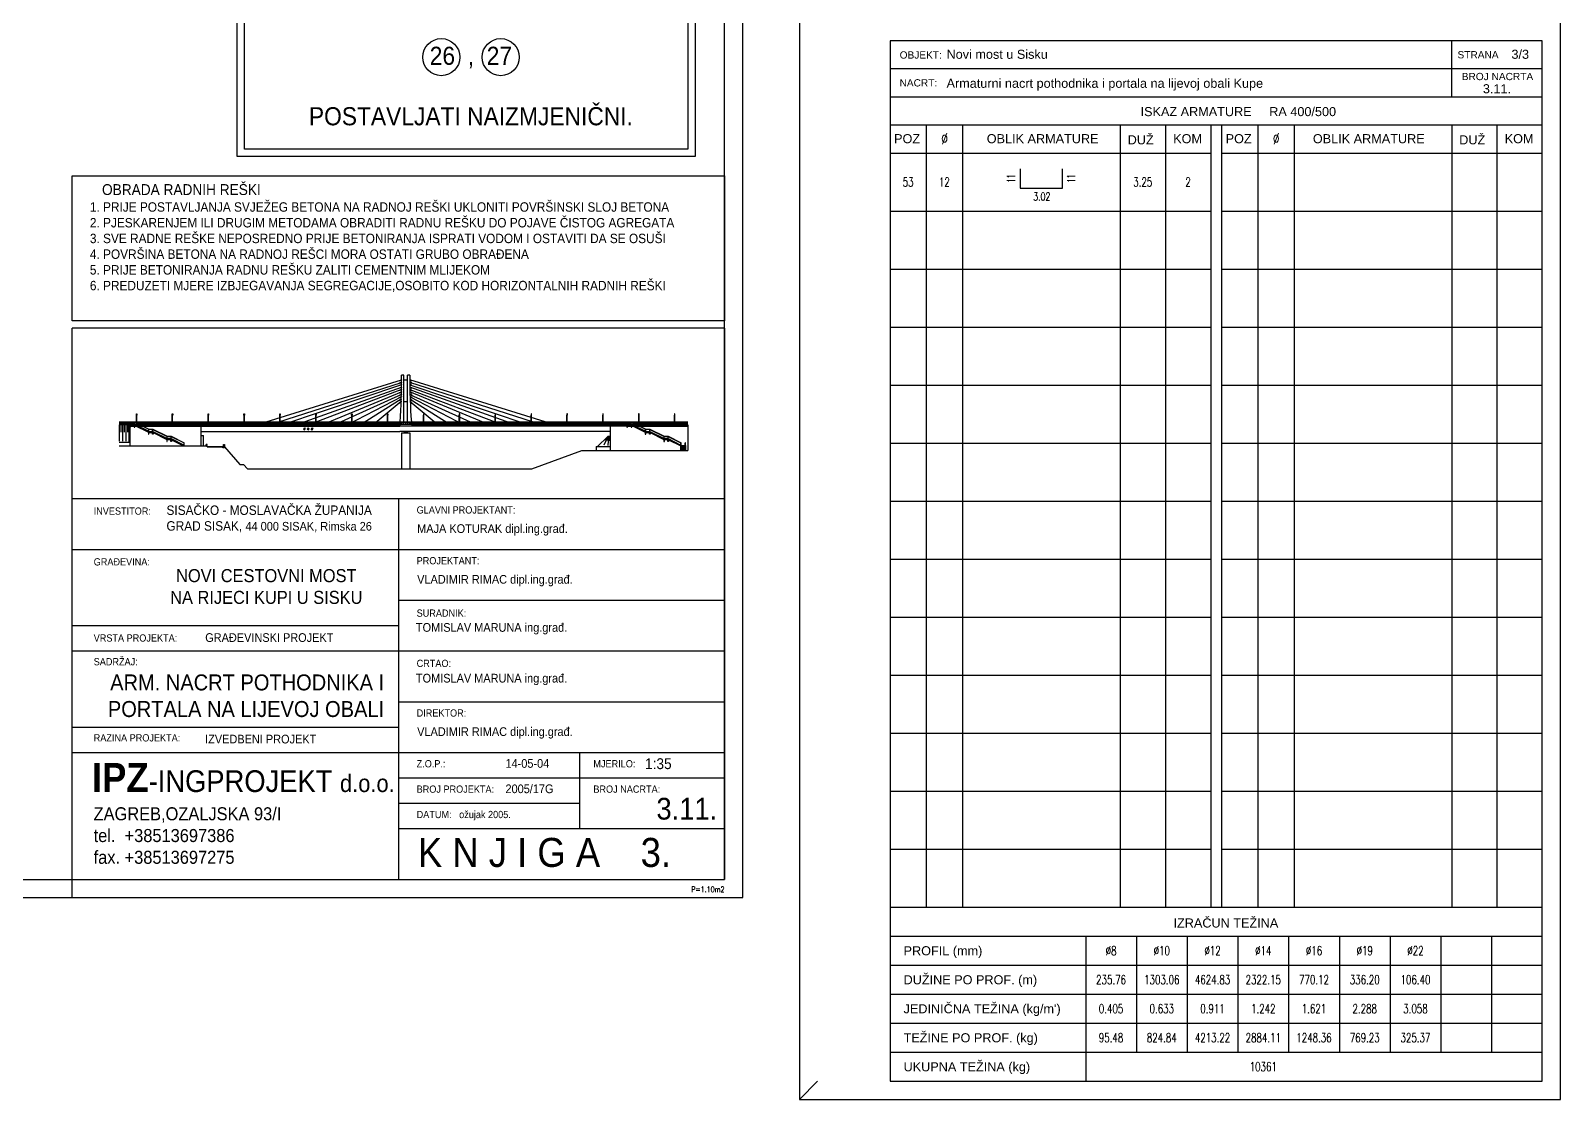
# Model space of a CAD drawing. Extents: x 14889 to 20301, y 1178 to 4297.
# Drawn here: x 18823 to 20301, y 1178 to 2210 of the extents above; entities that cross this region are included whole.
import ezdxf
from ezdxf.enums import TextEntityAlignment as Align

# ---------------------------------------------------------------- set-up
doc = ezdxf.new("R2010")
doc.units = 0
doc.header["$LTSCALE"] = 35
for name, color, linetype in [('ARM', 1, 'CONTINUOUS'), ('BETON', 7, 'CONTINUOUS'), ('BETON tan', 40, 'CONTINUOUS'), ('FILE', 8, 'CONTINUOUS'), ('KOLNIK', 5, 'CONTINUOUS'), ('KOTE', 4, 'CONTINUOUS'), ('Lezajevi', 8, 'CONTINUOUS'), ('POM', 9, 'CONTINUOUS'), ('SRAFURA', 8, 'CONTINUOUS'), ('TANKO', 8, 'CONTINUOUS'), ('TEKST', 7, 'CONTINUOUS')]:
    doc.layers.add(name, color=color, linetype=linetype)
doc.styles.add('KOTE', font='romans.shx', dxfattribs={"width": 0.7})
doc.styles.add('NASLOV', font='ARIAL.TTF')
doc.styles.get("Standard").update_dxf_attribs({"font": 'romans.shx', "width": 0.9})

# ---------------------------------------------------------------- blocks, each defined once
blk = doc.blocks.new('A$C10FF7760')
at = {"layer": 'POM'}
for p, q in [((-10, 110), (-10, 400)), ((-10, 400), (5, 400)), ((-10, 399), (5, 399)), ((-10, 398), (5, 398)), ((-10, 18), (-10, 105)), ((-10, 0), (-10, 15)), ((5, 110), (5, 400)), ((5, 18), (5, 105)), ((5, 0), (5, 15))]:
    blk.add_line(p, q, dxfattribs=at)
for points in [[(7, 400), (-12, 400), (-12, 460), (7, 460)], [(-10, 457), (5, 457), (5, 402), (-10, 402)]]:
    blk.add_lwpolyline(points, close=True, dxfattribs=at)
blk = doc.blocks.new('A$C164337F3')
at = {"layer": 'POM'}
for p, q in [((38, 0), (38, 87)), ((76, 0), (76, 87)), ((114, 0), (114, 87)), ((152, 0), (152, 87)), ((190, 0), (190, 87)), ((228, 0), (228, 87)), ((267, 0), (267, 87)), ((305, 0), (305, 87)), ((343, 0), (343, 87)), ((381, 0), (381, 87)), ((419, 0), (419, 87)), ((457, 0), (457, 87))]:
    blk.add_line(p, q, dxfattribs=at)
blk = doc.blocks.new('A$C49D84F91')
at = {"layer": 'POM'}
for p, q in [((-500, 0), (-500, 105)), ((-495, 0), (-495, 105)), ((-495, 18), (0, 18)), ((-495, 15), (0, 15))]:
    blk.add_line(p, q, dxfattribs=at)
at = {"layer": 'SRAFURA'}
blk.add_blockref('A$C164337F3', (-495, 18), dxfattribs=at)
blk = doc.blocks.new('A$C133E7977')
at = {"layer": 'POM'}
for p, q in [((0, 18), (495, 18)), ((0, 15), (495, 15)), ((495, 0), (495, 105)), ((500, 0), (500, 105))]:
    blk.add_line(p, q, dxfattribs=at)
at = {"layer": 'SRAFURA'}
blk.add_blockref('A$C164337F3', (0, 18), dxfattribs=at)
blk = doc.blocks.new('A$C72ED04D8')
at = {"layer": 'SRAFURA'}
for p in [(0, 0), (500, 0), (1000, 0)]:
    blk.add_blockref('A$C133E7977', p, dxfattribs=at)
blk = doc.blocks.new('A$C5AD1124D')
at = {"layer": 'POM'}
for p, q in [((-500, -105), (-500, 0)), ((-495, -105), (-495, 0)), ((-457, -87), (-457, 0)), ((-419, -87), (-419, 0)), ((-381, -87), (-381, 0)), ((-343, -87), (-343, 0)), ((-305, -87), (-305, 0)), ((-267, -87), (-267, 0)), ((-228, -87), (-228, 0)), ((-190, -87), (-190, 0)), ((-152, -87), (-152, 0)), ((-114, -87), (-114, 0)), ((-76, -87), (-76, 0)), ((-38, -87), (-38, 0)), ((-495, -87), (0, -87)), ((-495, -90), (0, -90))]:
    blk.add_line(p, q, dxfattribs=at)
blk = doc.blocks.new('A$C38323F23')
at = {"layer": 'Lezajevi'}
for p, q in [((-63, 43), (-69, 50)), ((-69, 50), (70, 50)), ((0, 20), (-65, 20)), ((-65, 20), (-65, 0)), ((-65, 0), (65, 0)), ((-58, 43), (-63, 43)), ((-58, 43), (-62, 43)), ((-58, 43), (-58, 39)), ((-58, 43), (58, 43)), ((-58, 39), (58, 39)), ((-58, 25), (-58, 20)), ((-58, 25), (58, 25)), ((-54, 25), (-54, 39)), ((65, 20), (0, 20)), ((54, 25), (54, 39)), ((58, 43), (58, 39)), ((58, 43), (63, 43)), ((58, 25), (58, 20)), ((59, 43), (63, 43)), ((63, 43), (70, 50)), ((65, 20), (65, 0))]:
    blk.add_line(p, q, dxfattribs=at)
blk = doc.blocks.new('A$C42A04A62')
at = {"layer": 'POM'}
h = blk.add_hatch(color=256, dxfattribs=at)
h.paths.add_polyline_path([(2931, -585), (2914, -594), (2912, -591), (2931, -582)])
h.paths.add_polyline_path([(2931, -563), (2914, -571), (2913, -568), (2931, -560)])
h.paths.add_polyline_path([(2932, -541), (2914, -549), (2913, -545), (2932, -538)])
h.paths.add_polyline_path([(2932, -519), (2914, -526), (2913, -523), (2932, -516)])
h.paths.add_polyline_path([(2932, -497), (2914, -504), (2913, -501), (2932, -494)])
h = blk.add_hatch(color=256, dxfattribs=at)
h.paths.add_polyline_path([(2933, -428), (2933, -431), (2914, -437), (2913, -434)])
h.paths.add_polyline_path([(2933, -475), (2914, -481), (2913, -478), (2933, -472)])
h.paths.add_polyline_path([(2933, -453), (2914, -459), (2913, -456), (2933, -450)])
h = blk.add_hatch(color=256, dxfattribs=at)
h.paths.add_polyline_path([(3009, -428), (3009, -431), (3027, -437), (3028, -434)])
h.paths.add_polyline_path([(3009, -475), (3027, -481), (3028, -478), (3009, -472)])
h.paths.add_polyline_path([(3009, -453), (3027, -459), (3028, -456), (3009, -450)])
h = blk.add_hatch(color=256, dxfattribs=at)
h.paths.add_polyline_path([(3011, -585), (3027, -594), (3029, -591), (3011, -582)])
h.paths.add_polyline_path([(3010, -563), (3027, -571), (3029, -568), (3010, -560)])
h.paths.add_polyline_path([(3010, -541), (3027, -549), (3029, -545), (3010, -538)])
h.paths.add_polyline_path([(3009, -519), (3027, -526), (3028, -523), (3009, -516)])
h.paths.add_polyline_path([(3009, -497), (3027, -504), (3028, -501), (3009, -494)])
h = blk.add_hatch(color=256, dxfattribs=at)
h.paths.add_polyline_path([(2929, -630), (2915, -641), (2913, -639), (2929, -625)])
h.paths.add_polyline_path([(2930, -607), (2914, -617), (2912, -615), (2930, -604)])
h = blk.add_hatch(color=256, dxfattribs=at)
h.paths.add_polyline_path([(3012, -630), (3026, -641), (3028, -639), (3012, -625)])
h.paths.add_polyline_path([(3011, -607), (3027, -617), (3029, -615), (3011, -604)])
for points in [[(2040, -871), (2040, -887), (2035, -879)], [(2109, -887), (2109, -871), (2114, -879)], [(1290, -1052), (1290, -1043), (1145, -1043), (1145, -1039), (1296, -1039), (1296, -1021), (1303, -1021), (1303, -1052)]]:
    blk.add_hatch(color=256, dxfattribs=at).paths.add_polyline_path(points)
h = blk.add_hatch(dxfattribs=at)
h.set_pattern_fill('DOTS', color=256, scale=13.728, style=0)
h.set_pattern_definition([(0, (698.3724, -4210.1642), (0.429, 0.858), [0, -0.858])])
h.paths.add_polyline_path([(2075, -887), (2080, -879), (2075, -871), (2069, -879)])
for p, q in [((2954, -385), (2932, -385)), ((2954, -837), (2954, -385)), ((2987, -837), (2987, -385)), ((3009, -385), (2987, -385)), ((1599, -840), (2933, -429)), ((1719, -840), (2933, -451)), ((2933, -473), (1839, -840)), ((1959, -840), (2932, -495)), ((2932, -517), (2079, -840)), ((2198, -840), (2932, -539)), ((2931, -561), (2317, -840)), ((2913, -434), (2933, -428)), ((2914, -437), (2913, -434)), ((2913, -456), (2933, -450)), ((2914, -459), (2913, -456)), ((2913, -478), (2933, -472)), ((2914, -481), (2913, -478)), ((2913, -501), (2932, -494)), ((2914, -504), (2913, -501)), ((2913, -523), (2932, -516)), ((2914, -526), (2913, -523)), ((2913, -545), (2932, -538)), ((2914, -549), (2913, -545)), ((2913, -568), (2931, -560)), ((2933, -431), (2914, -437)), ((2933, -453), (2914, -459)), ((2933, -475), (2914, -481)), ((2932, -497), (2914, -504)), ((2932, -519), (2914, -526)), ((2932, -541), (2914, -549)), ((2931, -560), (2931, -563)), ((2932, -494), (2932, -497)), ((2932, -516), (2932, -519)), ((2932, -538), (2932, -541)), ((2933, -428), (2933, -431)), ((2933, -450), (2933, -453)), ((2933, -472), (2933, -475)), ((2954, -429), (2987, -429)), ((2954, -429), (2987, -429)), ((3009, -428), (3009, -431)), ((3028, -434), (3009, -428)), ((4342, -840), (3009, -429)), ((3009, -431), (3027, -437)), ((3028, -456), (3009, -450)), ((3009, -450), (3009, -453)), ((4222, -840), (3009, -451)), ((3009, -453), (3027, -459)), ((3028, -478), (3009, -472)), ((3009, -472), (3009, -475)), ((3009, -473), (4102, -840)), ((3009, -475), (3027, -481)), ((3028, -501), (3009, -494)), ((3009, -494), (3009, -497)), ((3982, -840), (3009, -495)), ((3009, -497), (3027, -504)), ((3028, -523), (3009, -516)), ((3009, -516), (3009, -519)), ((3009, -517), (3863, -840)), ((3009, -519), (3027, -526)), ((3029, -545), (3010, -538)), ((3010, -538), (3010, -541)), ((3743, -840), (3010, -539)), ((3010, -541), (3027, -549)), ((3029, -568), (3010, -560)), ((3010, -560), (3010, -563)), ((3010, -561), (3624, -840)), ((3027, -437), (3028, -434)), ((3027, -459), (3028, -456)), ((3027, -481), (3028, -478)), ((3027, -504), (3028, -501)), ((3027, -526), (3028, -523)), ((3027, -549), (3029, -545)), ((2931, -583), (2436, -840)), ((2930, -605), (2554, -840)), ((2929, -627), (2672, -840)), ((2912, -591), (2931, -582)), ((2914, -594), (2912, -591)), ((2912, -615), (2930, -604)), ((2914, -617), (2912, -615)), ((2914, -571), (2913, -568)), ((2913, -639), (2929, -625)), ((2915, -641), (2913, -639)), ((2931, -563), (2914, -571)), ((2931, -585), (2914, -594)), ((2930, -607), (2914, -617)), ((2929, -630), (2915, -641)), ((2929, -625), (2929, -630)), ((2930, -604), (2930, -607)), ((2931, -582), (2931, -585)), ((2954, -627), (2987, -627)), ((3010, -563), (3027, -571)), ((3029, -591), (3011, -582)), ((3011, -582), (3011, -585)), ((3011, -583), (3505, -840)), ((3011, -585), (3027, -594)), ((3011, -604), (3011, -607)), ((3029, -615), (3011, -604)), ((3011, -605), (3387, -840)), ((3011, -607), (3027, -617)), ((3028, -639), (3012, -625)), ((3012, -625), (3012, -630)), ((3012, -627), (3269, -840)), ((3012, -630), (3026, -641)), ((3026, -641), (3028, -639)), ((3027, -571), (3029, -568)), ((3027, -594), (3029, -591)), ((3027, -617), (3029, -615)), ((335, -815), (437, -815)), ((335, -816), (437, -816)), ((335, -836), (437, -836)), ((335, -836), (437, -836)), ((434, -840), (335, -840)), ((335, -840), (335, -990)), ((342, -836), (342, -816)), ((350, -836), (350, -816)), ((351, -840), (351, -909)), ((359, -836), (359, -816)), ((366, -840), (366, -990)), ((368, -836), (368, -816)), ((376, -836), (376, -816)), ((382, -840), (382, -909)), ((385, -836), (385, -816)), ((394, -836), (394, -816)), ((397, -840), (397, -990)), ((403, -836), (403, -816)), ((411, -836), (411, -816)), ((412, -840), (412, -909)), ((420, -836), (420, -816)), ((425, -840), (425, -1001)), ((425, -844), (434, -844)), ((429, -836), (429, -816)), ((434, -840), (481, -840)), ((434, -840), (434, -862)), ((437, -815), (475, -815)), ((437, -840), (437, -815)), ((439, -816), (474, -816)), ((439, -840), (439, -816)), ((439, -836), (474, -836)), ((439, -836), (474, -836)), ((447, -836), (447, -816)), ((456, -836), (456, -816)), ((465, -836), (465, -816)), ((474, -840), (474, -816)), ((475, -815), (608, -881)), ((475, -815), (1125, -815)), ((475, -840), (475, -817)), ((475, -817), (607, -882)), ((475, -836), (513, -836)), ((475, -836), (607, -901)), ((475, -837), (607, -902)), ((476, -836), (514, -836)), ((477, -816), (1125, -816)), ((478, -840), (478, -843)), ((478, -843), (485, -843)), ((482, -840), (521, -840)), ((485, -843), (485, -846)), ((486, -821), (486, -816)), ((495, -825), (495, -816)), ((503, -829), (503, -816)), ((512, -834), (512, -816)), ((513, -834), (513, -816)), ((516, -836), (622, -836)), ((517, -836), (622, -836)), ((521, -836), (521, -816)), ((524, -840), (1304, -840)), ((529, -836), (529, -816)), ((538, -836), (538, -816)), ((546, -836), (546, -816)), ((555, -836), (555, -816)), ((563, -836), (563, -816)), ((571, -836), (571, -816)), ((580, -836), (580, -816)), ((588, -836), (588, -816)), ((596, -836), (596, -816)), ((605, -836), (605, -816)), ((613, -836), (613, -816)), ((843, -815), (5567, -815)), ((845, -816), (5045, -816)), ((952, -840), (952, -816)), ((953, -840), (953, -816)), ((953, -836), (1062, -836)), ((953, -836), (1062, -836)), ((961, -836), (961, -816)), ((969, -836), (969, -816)), ((978, -836), (978, -816)), ((986, -836), (986, -816)), ((995, -836), (995, -816)), ((1003, -836), (1003, -816)), ((1011, -836), (1011, -816)), ((1020, -836), (1020, -816)), ((1028, -836), (1028, -816)), ((1036, -836), (1036, -816)), ((1045, -836), (1045, -816)), ((1053, -836), (1053, -816)), ((1062, -840), (1062, -816)), ((1063, -840), (1063, -816)), ((1063, -836), (1172, -836)), ((1063, -836), (1172, -836)), ((1172, -840), (1172, -816)), ((1173, -840), (1173, -816)), ((1173, -836), (1282, -836)), ((1173, -836), (1282, -836)), ((1282, -840), (1282, -816)), ((1283, -840), (1283, -816)), ((1283, -836), (1392, -836)), ((1283, -836), (1392, -836)), ((1304, -840), (2916, -840)), ((1392, -840), (1392, -816)), ((1393, -840), (1393, -816)), ((2823, -836), (2918, -836)), ((2823, -836), (2918, -836)), ((2831, -836), (2831, -816)), ((2839, -836), (2839, -816)), ((2848, -836), (2848, -816)), ((2856, -836), (2856, -816)), ((2865, -836), (2865, -816)), ((2873, -836), (2873, -816)), ((2881, -836), (2881, -816)), ((2890, -836), (2890, -816)), ((2898, -836), (2898, -816)), ((2906, -836), (2906, -816)), ((2915, -836), (2915, -816)), ((3026, -837), (2916, -837)), ((2916, -837), (2916, -855)), ((2918, -837), (2918, -816)), ((2919, -837), (2919, -816)), ((2919, -836), (3022, -836)), ((2919, -836), (3022, -836)), ((2921, -836), (2921, -816)), ((2927, -836), (2927, -816)), ((2938, -836), (2938, -816)), ((2971, -836), (2971, -816)), ((3003, -836), (3003, -816)), ((3014, -836), (3014, -816)), ((3020, -836), (3020, -816)), ((3022, -837), (3022, -816)), ((3024, -837), (3024, -816)), ((3024, -836), (3138, -836)), ((3024, -836), (3138, -836)), ((3026, -837), (3026, -855)), ((3026, -840), (5006, -840)), ((3029, -836), (3029, -816)), ((3037, -836), (3037, -816)), ((3046, -836), (3046, -816)), ((3054, -836), (3054, -816)), ((3063, -836), (3063, -816)), ((3071, -836), (3071, -816)), ((3079, -836), (3079, -816)), ((3088, -836), (3088, -816)), ((3096, -836), (3096, -816)), ((3104, -836), (3104, -816)), ((3113, -836), (3113, -816)), ((3121, -836), (3121, -816)), ((3130, -836), (3130, -816)), ((5006, -840), (5006, -862)), ((5050, -840), (5006, -840)), ((5008, -840), (5008, -816)), ((5009, -840), (5009, -816)), ((5009, -816), (5045, -816)), ((5009, -836), (5045, -836)), ((5009, -836), (5045, -836)), ((5019, -836), (5019, -816)), ((5027, -836), (5027, -816)), ((5036, -836), (5036, -816)), ((5045, -840), (5045, -816)), ((5046, -815), (5180, -881)), ((5046, -817), (5178, -882)), ((5046, -840), (5046, -817)), ((5046, -836), (5178, -901)), ((5046, -836), (5085, -836)), ((5046, -837), (5178, -902)), ((5047, -836), (5086, -836)), ((5049, -816), (5567, -816)), ((5050, -840), (5050, -843)), ((5050, -840), (5053, -840)), ((5050, -843), (5056, -843)), ((5054, -840), (5093, -840)), ((5055, -820), (5055, -816)), ((5056, -843), (5056, -846)), ((5063, -824), (5063, -816)), ((5072, -828), (5072, -816)), ((5080, -832), (5080, -816)), ((5087, -836), (5155, -836)), ((5088, -836), (5088, -816)), ((5089, -836), (5155, -836)), ((5095, -840), (5567, -840)), ((5097, -836), (5097, -816)), ((5105, -836), (5105, -816)), ((5113, -836), (5113, -816)), ((5122, -836), (5122, -816)), ((5130, -836), (5130, -816)), ((5139, -836), (5139, -816)), ((5147, -836), (5147, -816)), ((5155, -840), (5155, -816)), ((5156, -840), (5156, -816)), ((5156, -836), (5265, -836)), ((5156, -836), (5265, -836)), ((5265, -840), (5265, -816)), ((5266, -840), (5266, -816)), ((5266, -836), (5375, -836)), ((5266, -836), (5375, -836)), ((5375, -840), (5375, -816)), ((5376, -840), (5376, -816)), ((5376, -836), (5485, -836)), ((5376, -836), (5485, -836)), ((5485, -840), (5485, -816)), ((5486, -840), (5486, -816)), ((5486, -836), (5567, -836)), ((5486, -836), (5567, -836)), ((5495, -836), (5495, -816)), ((5503, -836), (5503, -816)), ((5512, -836), (5512, -816)), ((5520, -836), (5520, -816)), ((5528, -836), (5528, -816)), ((5537, -836), (5537, -816)), ((5545, -836), (5545, -816)), ((5553, -836), (5553, -816)), ((5562, -836), (5562, -816)), ((5567, -840), (5567, -1076)), ((425, -848), (434, -848)), ((425, -853), (434, -853)), ((425, -857), (434, -857)), ((425, -861), (434, -861)), ((425, -866), (434, -866)), ((425, -870), (434, -870)), ((425, -874), (434, -874)), ((425, -879), (434, -879)), ((425, -883), (434, -883)), ((425, -888), (434, -888)), ((425, -892), (434, -892)), ((425, -896), (434, -896)), ((425, -901), (434, -901)), ((425, -905), (434, -905)), ((425, -909), (434, -909)), ((425, -914), (434, -914)), ((425, -918), (434, -918)), ((425, -922), (434, -922)), ((425, -927), (434, -927)), ((425, -931), (434, -931)), ((425, -936), (434, -936)), ((425, -940), (434, -940)), ((425, -944), (434, -944)), ((425, -949), (434, -949)), ((425, -953), (434, -953)), ((425, -957), (434, -957)), ((425, -962), (434, -962)), ((425, -966), (434, -966)), ((425, -970), (434, -970)), ((425, -975), (434, -975)), ((425, -979), (434, -979)), ((425, -984), (434, -984)), ((434, -862), (440, -862)), ((434, -862), (434, -1034)), ((440, -845), (473, -845)), ((440, -862), (440, -845)), ((440, -853), (473, -853)), ((473, -845), (473, -862)), ((473, -862), (478, -862)), ((478, -862), (478, -847)), ((478, -847), (604, -910)), ((478, -853), (489, -853)), ((485, -846), (491, -846)), ((491, -846), (491, -849)), ((491, -849), (498, -849)), ((498, -849), (498, -853)), ((498, -853), (505, -853)), ((505, -853), (505, -856)), ((505, -853), (508, -853)), ((505, -856), (511, -856)), ((509, -853), (548, -853)), ((511, -856), (511, -859)), ((511, -859), (518, -859)), ((518, -859), (518, -863)), ((518, -863), (524, -863)), ((524, -863), (524, -866)), ((524, -866), (531, -866)), ((531, -866), (531, -869)), ((531, -869), (538, -869)), ((538, -869), (538, -873)), ((538, -873), (544, -873)), ((544, -873), (544, -876)), ((544, -876), (551, -876)), ((550, -853), (2916, -853)), ((551, -876), (551, -879)), ((551, -879), (557, -879)), ((557, -879), (557, -882)), ((557, -882), (564, -882)), ((564, -882), (564, -886)), ((564, -886), (571, -886)), ((571, -886), (571, -889)), ((571, -889), (577, -889)), ((577, -889), (577, -892)), ((577, -892), (584, -892)), ((584, -892), (584, -896)), ((584, -896), (590, -896)), ((590, -896), (590, -899)), ((590, -899), (597, -899)), ((597, -899), (597, -902)), ((597, -902), (604, -902)), ((604, -902), (604, -906)), ((604, -906), (648, -906)), ((604, -910), (604, -928)), ((604, -928), (609, -928)), ((607, -906), (607, -882)), ((608, -881), (644, -881)), ((608, -882), (643, -882)), ((608, -906), (608, -882)), ((608, -902), (643, -902)), ((608, -902), (643, -902)), ((609, -911), (642, -911)), ((609, -928), (609, -911)), ((642, -928), (642, -911)), ((648, -928), (642, -928)), ((643, -906), (643, -882)), ((644, -881), (777, -947)), ((644, -906), (644, -883)), ((644, -883), (776, -948)), ((644, -902), (776, -967)), ((644, -903), (776, -968)), ((648, -906), (648, -909)), ((648, -909), (654, -909)), ((648, -913), (648, -928)), ((648, -913), (773, -976)), ((654, -909), (654, -912)), ((654, -912), (661, -912)), ((661, -912), (661, -915)), ((661, -915), (667, -915)), ((667, -915), (667, -919)), ((667, -919), (674, -919)), ((674, -919), (674, -922)), ((674, -922), (681, -922)), ((681, -922), (681, -925)), ((681, -925), (687, -925)), ((687, -925), (687, -929)), ((687, -929), (694, -929)), ((694, -929), (694, -932)), ((694, -932), (700, -932)), ((700, -932), (700, -935)), ((700, -935), (707, -935)), ((707, -935), (707, -939)), ((707, -939), (714, -939)), ((714, -939), (714, -942)), ((714, -942), (720, -942)), ((720, -942), (720, -945)), ((720, -945), (727, -945)), ((727, -945), (727, -948)), ((727, -948), (733, -948)), ((733, -948), (733, -952)), ((733, -952), (740, -952)), ((740, -952), (740, -955)), ((740, -955), (747, -955)), ((747, -955), (747, -958)), ((747, -958), (753, -958)), ((753, -958), (753, -962)), ((753, -962), (760, -962)), ((760, -962), (760, -965)), ((760, -965), (766, -965)), ((766, -965), (766, -968)), ((766, -968), (773, -968)), ((773, -968), (773, -972)), ((773, -972), (817, -972)), ((773, -976), (773, -994)), ((776, -972), (776, -948)), ((777, -947), (814, -947)), ((777, -972), (777, -948)), ((777, -948), (813, -948)), ((777, -968), (813, -968)), ((777, -968), (813, -968)), ((778, -994), (778, -977)), ((778, -977), (811, -977)), ((811, -994), (811, -977)), ((813, -972), (813, -948)), ((814, -947), (934, -1007)), ((814, -972), (814, -949)), ((814, -949), (932, -1008)), ((814, -968), (932, -1027)), ((814, -969), (932, -1028)), ((817, -972), (817, -975)), ((817, -975), (824, -975)), ((817, -979), (817, -994)), ((817, -979), (927, -1034)), ((824, -975), (824, -978)), ((824, -978), (830, -978)), ((830, -978), (830, -981)), ((830, -981), (837, -981)), ((837, -981), (837, -985)), ((837, -985), (843, -985)), ((843, -985), (843, -988)), ((1090, -1034), (1090, -853)), ((1090, -904), (2916, -904)), ((1090, -938), (1112, -938)), ((1112, -1034), (1112, -938)), ((2040, -869), (2033, -879)), ((2040, -889), (2033, -879)), ((2040, -871), (2035, -879)), ((2040, -887), (2035, -879)), ((2040, -869), (2047, -879)), ((2040, -871), (2040, -887)), ((2040, -871), (2046, -879)), ((2040, -887), (2046, -879)), ((2040, -889), (2047, -879)), ((2075, -869), (2067, -879)), ((2075, -889), (2067, -879)), ((2075, -871), (2069, -879)), ((2075, -887), (2069, -879)), ((2075, -869), (2082, -879)), ((2075, -871), (2080, -879)), ((2075, -889), (2082, -879)), ((2075, -887), (2080, -879)), ((2109, -869), (2102, -879)), ((2109, -889), (2102, -879)), ((2109, -871), (2103, -879)), ((2109, -887), (2103, -879)), ((2109, -869), (2116, -879)), ((2109, -887), (2109, -871)), ((2109, -871), (2114, -879)), ((2109, -887), (2114, -879)), ((2109, -889), (2116, -879)), ((3026, -855), (2916, -855)), ((4852, -904), (2916, -904)), ((2931, -915), (2931, -1247)), ((2931, -915), (3010, -915)), ((3010, -915), (3010, -1247)), ((5006, -853), (3026, -853)), ((4830, -948), (4736, -1042)), ((4830, -948), (4793, -1028)), ((4830, -948), (4804, -982)), ((4832, -948), (4823, -986)), ((4852, -948), (4830, -948)), ((4836, -948), (4830, -1030)), ((4845, -948), (4844, -987)), ((4852, -853), (4852, -1076)), ((5006, -862), (5011, -862)), ((5011, -845), (5044, -845)), ((5011, -862), (5011, -845)), ((5011, -853), (5044, -853)), ((5044, -845), (5044, -862)), ((5044, -862), (5050, -862)), ((5050, -847), (5175, -910)), ((5050, -862), (5050, -847)), ((5050, -853), (5061, -853)), ((5056, -846), (5063, -846)), ((5063, -846), (5063, -849)), ((5063, -849), (5070, -849)), ((5070, -849), (5070, -853)), ((5070, -853), (5076, -853)), ((5076, -853), (5076, -856)), ((5076, -853), (5079, -853)), ((5076, -856), (5083, -856)), ((5080, -853), (5119, -853)), ((5083, -856), (5083, -859)), ((5083, -859), (5089, -859)), ((5089, -859), (5089, -863)), ((5089, -863), (5096, -863)), ((5096, -863), (5096, -866)), ((5096, -866), (5103, -866)), ((5103, -866), (5103, -869)), ((5103, -869), (5109, -869)), ((5109, -869), (5109, -873)), ((5109, -873), (5116, -873)), ((5116, -873), (5116, -876)), ((5116, -876), (5122, -876)), ((5122, -853), (5567, -853)), ((5122, -876), (5122, -879)), ((5122, -879), (5129, -879)), ((5129, -879), (5129, -882)), ((5129, -882), (5136, -882)), ((5136, -882), (5136, -886)), ((5136, -886), (5142, -886)), ((5142, -886), (5142, -889)), ((5142, -889), (5149, -889)), ((5149, -889), (5149, -892)), ((5149, -892), (5155, -892)), ((5155, -892), (5155, -896)), ((5155, -896), (5162, -896)), ((5162, -896), (5162, -899)), ((5162, -899), (5169, -899)), ((5169, -899), (5169, -902)), ((5169, -902), (5175, -902)), ((5175, -902), (5175, -906)), ((5175, -906), (5219, -906)), ((5175, -910), (5175, -928)), ((5175, -928), (5181, -928)), ((5178, -906), (5178, -882)), ((5180, -881), (5216, -881)), ((5180, -882), (5215, -882)), ((5180, -906), (5180, -882)), ((5180, -902), (5215, -902)), ((5180, -902), (5215, -902)), ((5181, -911), (5214, -911)), ((5181, -928), (5181, -911)), ((5214, -928), (5214, -911)), ((5219, -928), (5214, -928)), ((5215, -906), (5215, -882)), ((5216, -881), (5349, -947)), ((5216, -883), (5348, -948)), ((5216, -906), (5216, -883)), ((5216, -902), (5348, -967)), ((5216, -903), (5348, -968)), ((5219, -906), (5219, -909)), ((5219, -909), (5226, -909)), ((5219, -913), (5219, -928)), ((5219, -913), (5345, -976)), ((5226, -909), (5226, -912)), ((5226, -912), (5232, -912)), ((5232, -912), (5232, -915)), ((5232, -915), (5239, -915)), ((5239, -915), (5239, -919)), ((5239, -919), (5246, -919)), ((5246, -919), (5246, -922)), ((5246, -922), (5252, -922)), ((5252, -922), (5252, -925)), ((5252, -925), (5259, -925)), ((5259, -925), (5259, -929)), ((5259, -929), (5265, -929)), ((5265, -929), (5265, -932)), ((5265, -932), (5272, -932)), ((5272, -932), (5272, -935)), ((5272, -935), (5279, -935)), ((5279, -935), (5279, -939)), ((5279, -939), (5285, -939)), ((5285, -939), (5285, -942)), ((5285, -942), (5292, -942)), ((5292, -942), (5292, -945)), ((5292, -945), (5298, -945)), ((5298, -945), (5298, -948)), ((5298, -948), (5305, -948)), ((5305, -948), (5305, -952)), ((5305, -952), (5312, -952)), ((5312, -952), (5312, -955)), ((5312, -955), (5318, -955)), ((5318, -955), (5318, -958)), ((5318, -958), (5325, -958)), ((5325, -958), (5325, -962)), ((5325, -962), (5331, -962)), ((5331, -962), (5331, -965)), ((5331, -965), (5338, -965)), ((5338, -965), (5338, -968)), ((5338, -968), (5345, -968)), ((5345, -968), (5345, -972)), ((5345, -972), (5389, -972)), ((5345, -976), (5345, -994)), ((5348, -972), (5348, -948)), ((5349, -947), (5385, -947)), ((5349, -972), (5349, -948)), ((5349, -948), (5384, -948)), ((5349, -968), (5384, -968)), ((5349, -968), (5384, -968)), ((5350, -994), (5350, -977)), ((5350, -977), (5383, -977)), ((5383, -994), (5383, -977)), ((5384, -972), (5384, -948)), ((5385, -947), (5504, -1007)), ((5385, -972), (5385, -949)), ((5385, -949), (5503, -1007)), ((5385, -968), (5503, -1027)), ((5385, -969), (5503, -1027)), ((5389, -972), (5389, -975)), ((5389, -975), (5395, -975)), ((5389, -979), (5389, -994)), ((5389, -979), (5501, -1035)), ((5395, -975), (5395, -978)), ((5395, -978), (5402, -978)), ((5402, -978), (5402, -981)), ((5402, -981), (5408, -981)), ((5408, -981), (5408, -985)), ((5408, -985), (5415, -985)), ((5415, -985), (5415, -988)), ((335, -1001), (434, -1001)), ((335, -1034), (936, -1034)), ((425, -988), (434, -988)), ((425, -992), (434, -992)), ((425, -997), (434, -997)), ((773, -994), (778, -994)), ((817, -994), (811, -994)), ((843, -988), (850, -988)), ((850, -988), (850, -991)), ((850, -991), (857, -991)), ((857, -991), (857, -995)), ((857, -995), (863, -995)), ((863, -995), (863, -998)), ((863, -998), (870, -998)), ((870, -998), (870, -1001)), ((870, -1001), (876, -1001)), ((876, -1001), (876, -1005)), ((876, -1005), (883, -1005)), ((883, -1005), (883, -1008)), ((883, -1008), (890, -1008)), ((890, -1008), (890, -1011)), ((890, -1011), (896, -1011)), ((896, -1011), (896, -1014)), ((896, -1014), (903, -1014)), ((903, -1014), (903, -1018)), ((903, -1018), (909, -1018)), ((909, -1018), (909, -1021)), ((909, -1021), (916, -1021)), ((916, -1021), (916, -1024)), ((916, -1024), (923, -1024)), ((923, -1024), (923, -1028)), ((923, -1028), (929, -1028)), ((929, -1028), (929, -1031)), ((929, -1031), (936, -1031)), ((932, -1031), (932, -1008)), ((934, -1031), (934, -1007)), ((936, -1031), (936, -1034)), ((936, -1034), (1145, -1034)), ((1144, -1022), (1134, -1022)), ((1144, -1022), (1134, -1022)), ((1134, -1022), (1134, -1025)), ((1134, -1022), (1134, -1022)), ((1134, -1022), (1134, -1022)), ((1134, -1025), (1134, -1022)), ((1142, -1025), (1134, -1025)), ((1134, -1025), (1134, -1025)), ((1134, -1025), (1134, -1026)), ((1143, -1026), (1134, -1026)), ((1134, -1034), (1134, -1026)), ((1134, -1034), (1134, -1034)), ((1137, -1034), (1134, -1034)), ((1137, -1022), (1137, -1025)), ((1137, -1034), (1137, -1026)), ((1137, -1034), (1137, -1034)), ((1142, -1025), (1142, -1022)), ((1142, -1022), (1142, -1022)), ((1142, -1025), (1143, -1026)), ((1142, -1025), (1142, -1025)), ((1143, -1020), (1143, -1020)), ((1143, -1027), (1143, -1027)), ((1144, -1022), (1144, -1022)), ((1145, -1039), (1145, -1034)), ((1145, -1043), (1145, -1039)), ((1145, -1039), (1296, -1039)), ((1145, -1043), (1290, -1043)), ((1290, -1052), (1290, -1043)), ((1303, -1052), (1290, -1052)), ((1296, -1039), (1296, -1021)), ((1296, -1021), (1303, -1021)), ((1303, -1021), (1303, -1052)), ((1303, -1045), (1445, -1206)), ((4132, -1247), (4591, -1076)), ((4591, -1076), (5567, -1076)), ((4722, -1042), (4722, -1076)), ((4722, -1042), (4852, -1042)), ((5345, -994), (5350, -994)), ((5389, -994), (5383, -994)), ((5415, -988), (5422, -988)), ((5422, -988), (5422, -991)), ((5422, -991), (5428, -991)), ((5428, -991), (5428, -995)), ((5428, -995), (5435, -995)), ((5435, -995), (5435, -998)), ((5435, -998), (5441, -998)), ((5441, -998), (5441, -1001)), ((5441, -1001), (5448, -1001)), ((5448, -1001), (5448, -1005)), ((5448, -1005), (5455, -1005)), ((5455, -1005), (5455, -1008)), ((5455, -1008), (5461, -1008)), ((5461, -1008), (5461, -1011)), ((5461, -1011), (5468, -1011)), ((5468, -1011), (5468, -1014)), ((5468, -1014), (5474, -1014)), ((5474, -1014), (5474, -1018)), ((5474, -1018), (5481, -1018)), ((5481, -1018), (5481, -1021)), ((5481, -1021), (5488, -1021)), ((5488, -1021), (5488, -1024)), ((5488, -1024), (5494, -1024)), ((5494, -1024), (5494, -1028)), ((5494, -1028), (5501, -1028)), ((5501, -1028), (5501, -1035)), ((5501, -1031), (5503, -1031)), ((5501, -1034), (5503, -1034)), ((5501, -1035), (5501, -1076)), ((5501, -1037), (5503, -1037)), ((5501, -1041), (5503, -1041)), ((5501, -1044), (5503, -1044)), ((5501, -1047), (5503, -1047)), ((5501, -1050), (5503, -1050)), ((5501, -1054), (5503, -1054)), ((5501, -1057), (5503, -1057)), ((5501, -1060), (5503, -1060)), ((5501, -1063), (5503, -1063)), ((5501, -1066), (5503, -1066)), ((5501, -1070), (5503, -1070)), ((5501, -1073), (5503, -1073)), ((5503, -1031), (5503, -1007)), ((5503, -1007), (5504, -1007)), ((5503, -1076), (5503, -1031)), ((5504, -1052), (5503, -1052)), ((5504, -1076), (5504, -1007)), ((5504, -1031), (5541, -1031)), ((5504, -1034), (5541, -1034)), ((5504, -1037), (5541, -1037)), ((5504, -1041), (5541, -1041)), ((5504, -1044), (5541, -1044)), ((5504, -1047), (5541, -1047)), ((5504, -1050), (5541, -1050)), ((5504, -1054), (5541, -1054)), ((5504, -1057), (5541, -1057)), ((5504, -1060), (5541, -1060)), ((5504, -1063), (5541, -1063)), ((5504, -1066), (5541, -1066)), ((5504, -1070), (5541, -1070)), ((5504, -1073), (5541, -1073)), ((5543, -1007), (5541, -1007)), ((5541, -1076), (5541, -1008)), ((5543, -1052), (5541, -1052)), ((5543, -1076), (5543, -1007)), ((5543, -1031), (5545, -1031)), ((5543, -1034), (5545, -1034)), ((5543, -1037), (5545, -1037)), ((5543, -1041), (5545, -1041)), ((5543, -1044), (5545, -1044)), ((5543, -1047), (5545, -1047)), ((5543, -1050), (5545, -1050)), ((5543, -1054), (5545, -1054)), ((5543, -1057), (5545, -1057)), ((5543, -1060), (5545, -1060)), ((5543, -1063), (5545, -1063)), ((5543, -1066), (5545, -1066)), ((5543, -1070), (5545, -1070)), ((5543, -1073), (5545, -1073)), ((5545, -1031), (5545, -1076)), ((1445, -1206), (1478, -1206)), ((1478, -1206), (1516, -1247)), ((1516, -1247), (4132, -1247))]:
    blk.add_line(p, q, dxfattribs=at)
for centre, start, end in [((-1687, -452), 355.4866, 0.8225), ((7629, -452), 179.1775, 184.5134), ((-1687, -452), 355.2348, 355.4084), ((-1687, -452), 355.2112, 355.2266), ((7629, -452), 184.5916, 184.7652), ((7629, -452), 184.7735, 184.7888)]:
    blk.add_arc(centre, 4620, start, end, dxfattribs=at)
for points in [[(1143, -1020), (1145, -1022), (1142, -1024), (1144, -1025), (1143, -1027)], [(1143, -1020), (1145, -1022), (1143, -1024), (1144, -1025), (1143, -1027)]]:
    blk.add_spline(points, degree=3, dxfattribs=at)
at = {"layer": 'POM', "yscale": 0.2200000000011642, "zscale": 0.22}
for name, p, xscale in [('A$C10FF7760', (496, -840), 0.2199999999975262), ('A$C5AD1124D', (732, -816), 0.2199999999975262), ('A$C5AD1124D', (842, -816), 0.2199999999975262), ('A$C10FF7760', (826, -840), 0.2199999999975262), ('A$C5AD1124D', (952, -816), 0.2199999999975262), ('A$C164337F3', (1063, -836), 0.2199999999975262), ('A$C10FF7760', (1156, -840), 0.2199999999975262), ('A$C164337F3', (1173, -836), 0.2199999999975262), ('A$C164337F3', (1283, -836), 0.2199999999975262), ('A$C133E7977', (1393, -840), 0.2199999999975262), ('A$C10FF7760', (1486, -840), 0.2199999999975262), ('A$C133E7977', (1503, -840), 0.2199999999975262), ('A$C133E7977', (1613, -840), 0.2199999999975262), ('A$C72ED04D8', (1723, -840), 0.2199999999975262), ('A$C10FF7760', (1816, -840), 0.2199999999975262), ('A$C72ED04D8', (2053, -840), 0.2199999999975262), ('A$C10FF7760', (2146, -840), 0.2199999999975262), ('A$C72ED04D8', (2383, -840), 0.2199999999975262), ('A$C10FF7760', (2476, -840), 0.2199999999975262), ('A$C133E7977', (2713, -840), 0.2199999999975262), ('A$C10FF7760', (2806, -840), 0.2199999999975262), ('A$C10FF7760', (3135, -840), -0.2199999999975262), ('A$C49D84F91', (3248, -840), 0.2199999999975262), ('A$C49D84F91', (3358, -840), 0.2199999999975262), ('A$C49D84F91', (3468, -840), 0.2199999999975262), ('A$C10FF7760', (3465, -840), -0.2199999999975262), ('A$C49D84F91', (3578, -840), 0.2199999999975262), ('A$C49D84F91', (3688, -840), 0.2199999999975262), ('A$C49D84F91', (3798, -840), 0.2199999999975262), ('A$C10FF7760', (3795, -840), -0.2199999999975262), ('A$C49D84F91', (3908, -840), 0.2199999999975262), ('A$C49D84F91', (4018, -840), 0.2199999999975262), ('A$C49D84F91', (4128, -840), 0.2199999999975262), ('A$C10FF7760', (4125, -840), -0.2199999999975262), ('A$C49D84F91', (4238, -840), 0.2199999999975262), ('A$C49D84F91', (4348, -840), 0.2199999999975262), ('A$C49D84F91', (4458, -840), 0.2199999999975262), ('A$C10FF7760', (4455, -840), -0.2199999999975262), ('A$C49D84F91', (4568, -840), 0.2199999999975262), ('A$C49D84F91', (4678, -840), 0.2199999999975262), ('A$C49D84F91', (4788, -840), 0.2199999999975262), ('A$C10FF7760', (4785, -840), -0.2199999999975262), ('A$C49D84F91', (4898, -840), 0.2199999999975262), ('A$C49D84F91', (5008, -840), 0.2199999999975262), ('A$C10FF7760', (5115, -840), -0.2199999999975262), ('A$C164337F3', (5156, -836), 0.2199999999975262), ('A$C164337F3', (5266, -836), 0.2199999999975262), ('A$C164337F3', (5376, -836), 0.2199999999975262), ('A$C10FF7760', (5445, -840), -0.2199999999975262), ('A$C38323F23', (2971, -915), 0.2199999999975262)]:
    blk.add_blockref(name, p, dxfattribs=dict(at, xscale=xscale))
blk = doc.blocks.new('as3')
at = {"layer": 'ARM'}
blk.add_lwpolyline([(3.588, -0.432), (3.588, -0.972), (4.762, -0.972), (4.762, -0.432)], dxfattribs=at)
at = {"layer": 'KOTE', "style": 'KOTE', "width": 0.7}
for tag, height, p in [('POZ', 0.25, (0.5, -0.8)), ('FI', 0.25, (1.5, -0.8)), ('DUZ', 0.25, (6.975, -0.8)), ('KOM', 0.25, (8.225, -0.8)), ('A', 0.225, (4.188, -1.2))]:
    blk.add_attdef(tag, text='', height=height, dxfattribs=at).set_placement(p, align=Align.MIDDLE)
at = {"layer": 'KOTE', "style": 'KOTE', "width": 0.6}
for tag, p in [('B', (3.337, -0.7)), ('C', (4.998, -0.7))]:
    blk.add_attdef(tag, text='', height=0.225, rotation=90, dxfattribs=at).set_placement(p, align=Align.MIDDLE)

msp = doc.modelspace()

# ---------------------------------------------------------------- linework, layer by layer
at = {"layer": 'ARM'}
for p, q in [((20283.3, 2200.2), (19653.3, 2200.2)), ((19653.3, 2200.2), (19653.3, 1195.7)), ((20283.3, 1195.7), (20283.3, 2200.2)), ((19653.3, 2145.9), (20283.3, 2145.9)), ((19653.3, 2118.8), (20283.3, 2118.8)), ((19963, 2118.8), (19963, 1363.7)), ((19973.5, 2118.8), (19973.5, 1363.7)), ((19653.3, 2091.7), (19963, 2091.7)), ((19973.5, 2091.7), (20283.3, 2091.7)), ((19653.3, 1363.7), (20283.3, 1363.7)), ((19653.3, 1335.7), (20283.3, 1335.7)), ((19653.3, 1195.7), (20283.3, 1195.7))]:
    msp.add_line(p, q, dxfattribs=at)
at = {"layer": 'BETON'}
for p, q in [((19493.5, 1922.6), (18863.5, 1922.6)), ((18863.5, 1390.6), (18863.5, 1922.6)), ((19493.5, 1922.6), (19493.5, 1390.6)), ((18863.5, 1390.6), (19493.5, 1390.6))]:
    msp.add_line(p, q, dxfattribs=at)
for points in [[(14889.4, 1373.1), (19511, 1373.1), (19511, 4296.7), (14889.4, 4296.7)], [(14976.9, 1390.6), (19493.5, 1390.6), (19493.5, 4279.2), (14976.9, 4279.2)], [(19022.7, 2274.3), (19465.1, 2274.3), (19465.1, 2088.5), (19022.7, 2088.5)], [(19029.7, 2267.3), (19458.1, 2267.3), (19458.1, 2095.5), (19029.7, 2095.5)], [(18863.5, 2069.6), (19493.5, 2069.6), (19493.5, 1929.6), (18863.5, 1929.6)]]:
    msp.add_lwpolyline(points, close=True, dxfattribs=at)
at = {"layer": 'BETON tan'}
for p, q in [((18863.5, 1758.1), (19493.5, 1758.1)), ((19178.5, 1758.1), (19178.5, 1660.1)), ((18863.5, 1709.1), (19178.5, 1709.1)), ((19178.5, 1709.1), (19493.5, 1709.1)), ((19178.5, 1660.1), (19493.5, 1660.1)), ((19178.5, 1660.1), (19178.5, 1537.6)), ((18863.5, 1635.6), (19178.5, 1635.6)), ((18863.5, 1611.1), (19178.5, 1611.1)), ((19178.5, 1611.1), (19493.5, 1611.1)), ((19178.5, 1562.1), (19493.5, 1562.1)), ((18863.5, 1537.6), (19178.5, 1537.6)), ((19178.5, 1537.6), (19178.5, 1513.1)), ((18863.5, 1513.1), (19178.5, 1513.1)), ((19178.5, 1513.1), (19178.5, 1390.6)), ((19178.5, 1513.1), (19493.5, 1513.1)), ((19353.4, 1513.1), (19353.4, 1439.6)), ((19178.5, 1488.6), (19493.5, 1488.6)), ((19178.5, 1464.1), (19353.4, 1464.1)), ((19178.5, 1439.6), (19493.5, 1439.6))]:
    msp.add_line(p, q, dxfattribs=at)
at = {"layer": 'FILE'}
msp.add_line((18863.5, 1373.1), (18863.5, 1390.6), dxfattribs=at)
at = {"layer": 'KOTE'}
for p, q in [((20195.8, 2145.9), (20195.8, 2200.2)), ((20283.3, 2173.1), (19653.3, 2173.1)), ((19688.3, 2118.8), (19688.3, 1363.7)), ((19723.3, 2118.8), (19723.3, 1363.7)), ((19875.5, 2118.8), (19875.5, 1363.7)), ((19919.3, 2118.8), (19919.3, 1363.7)), ((20008.5, 2118.8), (20008.5, 1363.7)), ((20043.5, 2118.8), (20043.5, 1363.7)), ((20195.8, 2118.8), (20195.8, 1363.7)), ((20239.5, 2118.8), (20239.5, 1363.7)), ((19653.3, 2035.7), (19963, 2035.7)), ((19973.5, 2035.7), (20283.3, 2035.7)), ((19653.3, 1979.7), (19963, 1979.7)), ((19973.5, 1979.7), (20283.3, 1979.7)), ((19653.3, 1923.7), (19963, 1923.7)), ((19973.5, 1923.7), (20283.3, 1923.7)), ((19653.3, 1867.7), (19963, 1867.7)), ((19973.5, 1867.7), (20283.3, 1867.7)), ((19653.3, 1811.7), (19963, 1811.7)), ((19973.5, 1811.7), (20283.3, 1811.7)), ((19653.3, 1755.7), (19963, 1755.7)), ((19973.5, 1755.7), (20283.3, 1755.7)), ((19653.3, 1699.7), (19963, 1699.7)), ((19973.5, 1699.7), (20283.3, 1699.7)), ((19653.3, 1643.7), (19963, 1643.7)), ((19973.5, 1643.7), (20283.3, 1643.7)), ((19653.3, 1587.7), (19963, 1587.7)), ((19973.5, 1587.7), (20283.3, 1587.7)), ((19653.3, 1531.7), (19963, 1531.7)), ((19973.5, 1531.7), (20283.3, 1531.7)), ((19653.3, 1475.7), (19963, 1475.7)), ((19973.5, 1475.7), (20283.3, 1475.7)), ((19653.3, 1419.7), (19963, 1419.7)), ((19973.5, 1419.7), (20283.3, 1419.7)), ((19842.3, 1335.7), (19842.3, 1195.7)), ((19891.3, 1335.7), (19891.3, 1223.7)), ((19940.3, 1335.7), (19940.3, 1223.7)), ((19989.3, 1335.7), (19989.3, 1223.7)), ((20038.3, 1335.7), (20038.3, 1223.7)), ((20087.3, 1335.7), (20087.3, 1223.7)), ((20136.3, 1335.7), (20136.3, 1223.7)), ((20185.3, 1335.7), (20185.3, 1223.7)), ((20234.3, 1335.7), (20234.3, 1223.7)), ((19653.3, 1307.7), (20283.3, 1307.7)), ((19653.3, 1279.7), (20283.3, 1279.7)), ((19653.3, 1251.7), (20283.3, 1251.7)), ((19653.3, 1223.7), (20283.3, 1223.7))]:
    msp.add_line(p, q, dxfattribs=at)
at = {"layer": 'TANKO'}
msp.add_line((19565.8, 1178.2), (19583.3, 1195.7), dxfattribs=at)
msp.add_lwpolyline([(19565.8, 1178.2), (20300.8, 1178.2), (20300.8, 2217.7), (19565.8, 2217.7)], close=True, dxfattribs=at)
for centre in [(19219.9, 2184.3), (19277.3, 2184.3)]:
    msp.add_circle(centre, 17.9, dxfattribs=at)

# ---------------------------------------------------------------- block references
at = {"layer": 'KOTE', "xscale": 35, "yscale": 35, "zscale": 35}
msp.add_blockref('as3', (19653.3, 2091.7), dxfattribs=at).add_auto_attribs({'POZ': '53', 'FI': '12', 'DUZ': '3.25', 'KOM': '2', 'A': '3.02', 'B': '11', 'C': '11'})
at = {"layer": 'POM', "xscale": 0.1050000000010186, "yscale": 0.1049999999959255, "zscale": 0.105}
msp.add_blockref('A$C42A04A62', (18873.6, 1917.7), dxfattribs=at)

# ---------------------------------------------------------------- texts
at = {"layer": 'FILE', "style": 'KOTE', "width": 0.7}
msp.add_text('P=1.10m2', height=5.25, dxfattribs=at).set_placement((19493.5, 1378.3), align=Align.RIGHT)
at = {"layer": 'KOLNIK', "insert": (18882.5, 1502.9), "char_height": 28, "width": 375.302, "attachment_point": 1}
msp.add_mtext('{\\fArial|b1|i0|c238|p34;IPZ\\fArial|b0|i0|c238|p34;\\H0.75x;-INGPROJEKT \\H0.8x;d.o.o.}', dxfattribs=at)
at = {"layer": 'KOTE', "style": 'NASLOV'}
for s, height, p in [('OBJEKT:', 7, (19662.6, 2182.9)), ('STRANA', 7, (20201.4, 2183.1)), ('NACRT:', 7, (19662.5, 2156)), ('BROJ NACRTA', 7, (20205.5, 2162.1)), ('PROFIL (mm)', 8.75, (19666.4, 1317.3)), ('DUŽINE PO PROF. (m)', 8.75, (19666.4, 1289.3)), ("JEDINIČNA TEŽINA (kg/m')", 8.75, (19666.4, 1261.3)), ('TEŽINE PO PROF. (kg)', 8.75, (19666.4, 1233.3)), ('UKUPNA TEŽINA (kg)', 8.75, (19666.4, 1205.3))]:
    msp.add_text(s, height=height, dxfattribs=at).set_placement(p)
for s, p in [('ISKAZ ARMATURE     RA 400/500', (19989.7, 2131.9)), ('POZ', (19669.8, 2105.6)), ('OBLIK ARMATURE', (19800.7, 2105.6)), ('DUŽ', (19895.4, 2105.6)), ('KOM', (19940.7, 2105.6)), ('POZ', (19990, 2105.6)), ('OBLIK ARMATURE', (20115.7, 2105.6)), ('DUŽ', (20215.6, 2105.6)), ('KOM', (20260.9, 2105.6)), ('IZRAČUN TEŽINA', (19977.7, 1349.6))]:
    msp.add_text(s, height=8.75, dxfattribs=at).set_placement(p, align=Align.MIDDLE)
at = {"layer": 'KOTE', "style": 'KOTE', "width": 0.7}
for s, height, p in [('%%C', 10.5, (19706, 2105.6)), ('%%C', 10.5, (20026.3, 2105.6)), ('%%c8', 8.75, (19866.8, 1321.7)), ('%%c10', 8.75, (19915.8, 1321.7)), ('%%c12', 8.75, (19964.8, 1321.7)), ('%%c14', 8.75, (20013.8, 1321.7)), ('%%c16', 8.75, (20062.8, 1321.7)), ('%%c19', 8.75, (20111.8, 1321.7)), ('%%c22', 8.75, (20160.8, 1321.7)), ('235.76', 8.75, (19866.8, 1293.7)), ('1303.06', 8.75, (19915.8, 1293.7)), ('4624.83', 8.75, (19964.8, 1293.7)), ('2322.15', 8.75, (20013.8, 1293.7)), ('770.12', 8.75, (20062.8, 1293.7)), ('336.20', 8.75, (20111.8, 1293.7)), ('106.40', 8.75, (20160.8, 1293.7)), ('0.405', 8.75, (19866.8, 1265.7)), ('0.633', 8.75, (19915.8, 1265.7)), ('0.911', 8.75, (19964.8, 1265.7)), ('1.242', 8.75, (20013.8, 1265.7)), ('1.621', 8.75, (20062.8, 1265.7)), ('2.288', 8.75, (20111.8, 1265.7)), ('3.058', 8.75, (20160.8, 1265.7)), ('95.48', 8.75, (19866.8, 1237.7)), ('824.84', 8.75, (19915.8, 1237.7)), ('4213.22', 8.75, (19964.8, 1237.7)), ('2884.11', 8.75, (20013.8, 1237.7)), ('1248.36', 8.75, (20062.8, 1237.7)), ('769.23', 8.75, (20111.8, 1237.7)), ('325.37', 8.75, (20160.8, 1237.7)), ('10361', 8.75, (20013.8, 1209.7))]:
    msp.add_text(s, height=height, dxfattribs=at).set_placement(p, align=Align.MIDDLE)
at = {"layer": 'TEKST', "style": 'NASLOV'}
for s, p in [('Novi most u Sisku', (19707.9, 2182.7)), ('3/3', (20253.5, 2182.7)), ('Armaturni nacrt pothodnika i portala na lijevoj obali Kupe', (19707.9, 2154.7))]:
    msp.add_text(s, height=8.75, dxfattribs=at).set_placement(p)
msp.add_text('3.11.', height=8.75, dxfattribs=at).set_placement((20239.5, 2153.8), align=Align.MIDDLE)
at = {"layer": 'TEKST'}
for s, insert, char_height, width, attachment_point in [('{\\fArial|b0|i0|c238|p34;POZICIJE  5  -  8  ,  11  ,  12  ,  16  -  23\\P\\P26  ,  27\\P\\PPOSTAVLJATI NAIZMJENIČNI.}', (19248.5, 2252.7), 17.5, 600.795, 2), ('{\\fArial|b0|i0|c238|p34;    \\H1.25x;OBRADA RADNIH REŠKI\\P\\H0.8667x;1. PRIJE POSTAVLJANJA SVJEŽEG BETONA NA RADNOJ REŠKI UKLONITI POVRŠINSKI SLOJ BETONA\\P2. PJESKARENJEM ILI DRUGIM METODAMA OBRADITI RADNU REŠKU DO POJAVE ČISTOG AGREGATA\\P3. SVE RADNE REŠKE NEPOSREDNO PRIJE BETONIRANJA ISPRATI VODOM I OSTAVITI DA SE OSUŠI\\P4. POVRŠINA BETONA NA RADNOJ REŠCI MORA OSTATI GRUBO OBRAĐENA\\P5. PRIJE BETONIRANJA RADNU REŠKU ZALITI CEMENTNIM MLIJEKOM\\P6. PREDUZETI MJERE IZBJEGAVANJA SEGREGACIJE,OSOBITO KOD HORIZONTALNIH RADNIH REŠKI}', (18880.5, 2061.7), 8.4, 648.198, 1), ('{\\fArial CE|b0|i0|c0|p34;INVESTITOR:}', (18884.2, 1749.6), 7, 154.979, 1), ('{\\fArial|b0|i0|c238|p34;SISAČKO - MOSLAVAČKA ŽUPANIJA\\PGRAD SISAK, \\H0.923x;44 000 SISAK, Rimska 26}', (18954.5, 1751.5), 9.1, 317.882, 1), ('{\\fArial CE|b0|i0|c0|p34;GLAVNI PROJEKTANT:}', (19196.1, 1750.7), 7, 154.979, 1), ('{\\fArial|b0|i0|c238|p34;MAJA KOTURAK dipl.ing.građ.}', (19196.6, 1733.4), 8.4, 317.882, 1), ('{\\fArial CE|b0|i0|c238|p34;GRAĐEVINA:}', (18884.2, 1700.6), 7, 154.979, 1), ('{\\fArial CE|b0|i0|c0|p34;PROJEKTANT:}', (19196.1, 1701.7), 7, 154.979, 1), ('{\\fArial|b0|i0|c238|p34;NOVI CESTOVNI MOST\\PNA RIJECI KUPI U SISKU}', (19050.9, 1690.1), 12.6, 317.882, 2), ('{\\fArial|b0|i0|c238|p34;VLADIMIR RIMAC dipl.ing.građ.}', (19196.6, 1684.4), 8.4, 317.882, 1), ('{\\fArial CE|b0|i0|c0|p34;SURADNIK:}', (19196.1, 1651.1), 7, 154.979, 1), ('{\\fArial CE|b0|i0|c0|p34;VRSTA PROJEKTA:}', (18884.2, 1627.1), 7, 154.979, 1), ('{\\fArial CE|b0|i0|c238|p34;GRAĐEVINSKI PROJEKT}', (18991.9, 1628.2), 8.4, 317.882, 1), ('{\\fArial|b0|i0|c238|p34;TOMISLAV MARUNA ing.građ.}', (19195.4, 1638, 210), 8.4, 317.882, 1), ('{\\fArial|b0|i0|c238|p34;SADRŽAJ:}', (18884.2, 1604.2), 7, 154.979, 1), ('{\\fArial CE|b0|i0|c0|p34;CRTAO:}', (19196.1, 1602.6), 7, 154.979, 1), ('{\\fArial|b0|i0|c238|p34;ARM. NACRT POTHODNIKA I\\PPORTALA NA LIJEVOJ OBALI}', (19164.7, 1588.4), 15.4, 372.918, 3), ('{\\fArial|b0|i0|c238|p34;TOMISLAV MARUNA ing.građ.}', (19195.4, 1589, 210), 8.4, 317.882, 1), ('{\\fArial CE|b0|i0|c0|p34;DIREKTOR:}', (19196.1, 1554.7), 7, 154.979, 1), ('{\\fArial|b0|i0|c238|p34;VLADIMIR RIMAC dipl.ing.građ.}', (19196.6, 1537.4), 8.4, 317.882, 1), ('{\\fArial CE|b0|i0|c0|p34;RAZINA PROJEKTA:}', (18884.2, 1530.7), 7, 154.979, 1), ('{\\fArial|b0|i0|c238|p34;IZVEDBENI PROJEKT}', (18991.8, 1530.2), 8.4, 317.882, 1), ('{\\fArial|b0|i0|c238|p34;1:35}', (19416.7, 1507.5), 10.5, 240.423, 1), ('{\\fArial|b0|i0|c238|p34;Z.O.P.:}', (19196.1, 1505.7), 7, 154.979, 1), ('{\\fArial|b0|i0|c238|p34;14-05-04}', (19281.9, 1506.7), 8.4, 317.882, 1), ('{\\fArial CE|b0|i0|c0|p34;MJERILO:}', (19366.8, 1505.7), 7, 154.979, 1), ('{\\fArial CE|b0|i0|c0|p34;BROJ PROJEKTA:}', (19196.1, 1481.2), 7, 154.979, 1), ('{\\fArial|b0|i0|c238|p34;2005/17G}', (19281.9, 1482.2), 8.4, 317.882, 1), ('{\\fArial CE|b0|i0|c0|p34;BROJ NACRTA:}', (19366.8, 1481.2), 7, 154.979, 1), ('{\\fArial|b0|i0|c238|p34;3.11.}', (19427.7, 1469.3), 21, 225.975, 1), ('{\\fArial|b0|i0|c238|p34;ZAGREB,OZALJSKA 93/I\\Ptel.  +38513697386\\Pfax. +38513697275}', (18884.1, 1460.2), 12.6, 309.582, 1), ('{\\fArial|b0|i0|c238|p34;DATUM:   ožujak 2005.}', (19196.1, 1456.7), 7, 154.979, 1), ('{\\fArial|b0|i0|c238|p34;K N J I G A    3.}', (19197.3, 1430.6), 28, 279.552, 1)]:
    msp.add_mtext(s, dxfattribs=dict(at, insert=insert, char_height=char_height, width=width, attachment_point=attachment_point))

doc.saveas('drawing.dxf')
